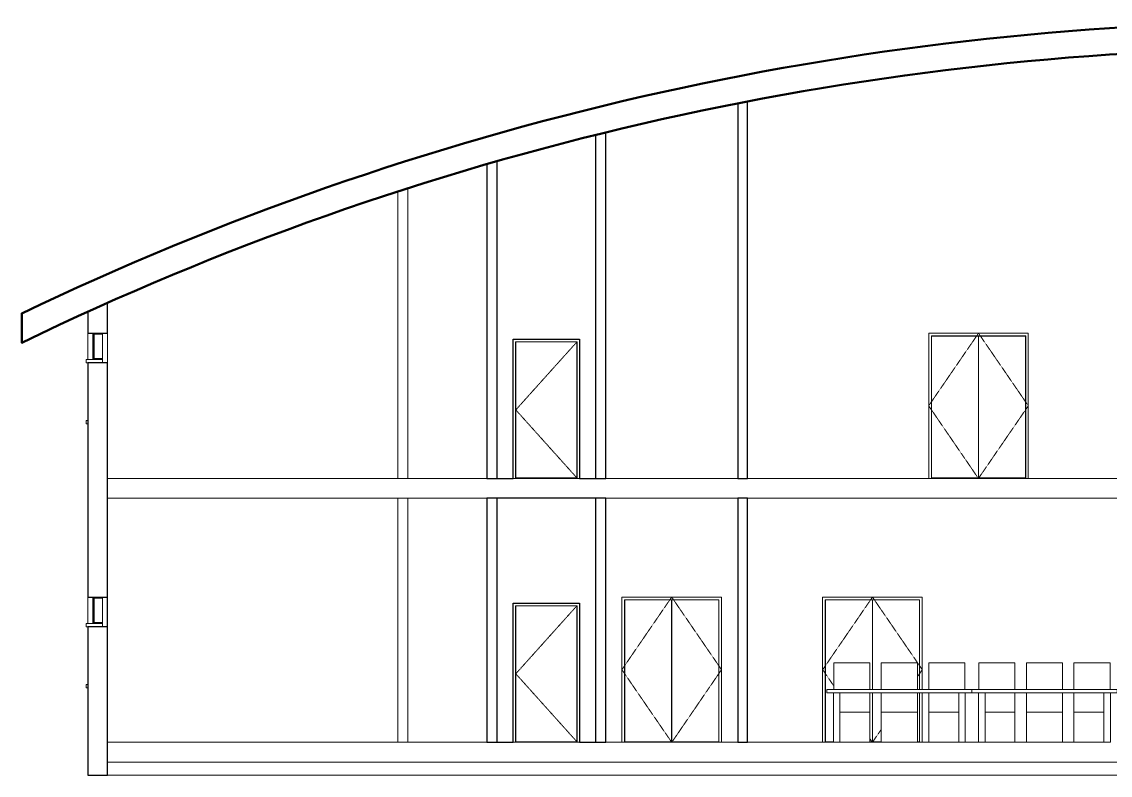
# Model space of a CAD drawing. Header units: millimetres. Extents: x -8421 to 22904, y -500 to 10921.
# Drawn here: x -8421 to 8075, y -500 to 10921 of the extents above; entities that cross this region are included whole.
import ezdxf

# ---------------------------------------------------------------- set-up
doc = ezdxf.new("R2010")
doc.units = ezdxf.units.MM
doc.linetypes.add('Elevation Swing', pattern=[3, 2, -1])
for name, color, linetype, lineweight in [('A-G22-M-FloorOutline', 6, 'Continuous', 15), ('A-G24-M-Roofs', 4, 'Continuous', 15), ('A-G25-M-Walls', 250, 'Continuous', 15), ('A-G252-M-WallsInterior', 7, 'Continuous', 15), ('A-G321-M-WindowCills', 3, 'Continuous', 15), ('A-G321-M-Windows', 6, 'Continuous', 15), ('A-G322-M-DoorFrames', 1, 'Continuous', 15), ('A-G322-M-Doors', 1, 'Continuous', 15), ('A-G4-M-FFE', 5, 'Continuous', 15)]:
    doc.layers.add(name, color=color, linetype=linetype, lineweight=lineweight)

# ---------------------------------------------------------------- blocks, each defined once
blk = doc.blocks.new('Curtain Wall Panel - Plain - Curtain Wall Panel - Plain-238387-Section 2')
at = {"layer": 'A-G321-M-Windows', "lineweight": 20}
for p, q in [((-7196, 2200), (-7346, 2200)), ((-7346, 2200), (-7346, 2185)), ((-7346, 2185), (-7196, 2185)), ((-7196, 2185), (-7196, 2200)), ((-7196, 1815), (-7346, 1815)), ((-7346, 1815), (-7346, 1800)), ((-7196, 1800), (-7196, 1815)), ((-7346, 1800), (-7196, 1800))]:
    blk.add_line(p, q, dxfattribs=at)
at = {"layer": 'A-G321-M-Windows', "lineweight": 25}
for p, q in [((-7326, 2185), (-7346, 2185)), ((-7346, 2185), (-7346, 1815)), ((-7326, 1815), (-7326, 2185)), ((-7346, 1815), (-7326, 1815))]:
    blk.add_line(p, q, dxfattribs=at)
at = {"layer": 'A-G321-M-Windows'}
blk.add_line((-7196, 1815), (-7196, 2185), dxfattribs=at)
blk = doc.blocks.new('Rectangular Mullion - 50 x 250mm-238265-Section 2')
at = {"layer": 'A-G321-M-WindowCills', "lineweight": 20}
for p, q in [((-7196, 1800), (-7446, 1800)), ((-7446, 1800), (-7446, 1750)), ((-7446, 1750), (-7196, 1750)), ((-7196, 1750), (-7196, 1800))]:
    blk.add_line(p, q, dxfattribs=at)
blk = doc.blocks.new('Rectangular Mullion - 50 x 250mm-250306-Section 2')
at = {"layer": 'A-G321-M-WindowCills'}
for p, q in [((-7421, 875), (-7446, 875)), ((-7446, 875), (-7446, 825)), ((-7446, 825), (-7421, 825))]:
    blk.add_line(p, q, dxfattribs=at)
blk = doc.blocks.new('Concept Dbl Door - 1510 x 2200mm-254057-Section 2')
at = {"layer": 'A-G322-M-DoorFrames'}
for p, q in [((674, 2200), (674, 0)), ((2184, 2200), (674, 2200)), ((714, 0), (714, 2160)), ((714, 2160), (2144, 2160)), ((2144, 2160), (2144, 0)), ((2184, 0), (2184, 2200))]:
    blk.add_line(p, q, dxfattribs=at)
at = {"layer": 'A-G322-M-Doors', "linetype": 'Elevation Swing'}
for p, q in [((1429, 2200), (674, 1100)), ((1429, 2200), (2184, 1100)), ((674, 1100), (1429, 0)), ((2184, 1100), (1431, 0))]:
    blk.add_line(p, q, dxfattribs=at)
at = {"layer": 'A-G322-M-Doors'}
for p, q in [((1427, 2157), (717, 2157)), ((717, 2157), (717, 6)), ((1427, 6), (1427, 2157)), ((2141, 2157), (1430, 2157)), ((1430, 2157), (1430, 6)), ((2141, 6), (2141, 2157)), ((717, 6), (1427, 6)), ((1430, 6), (2141, 6))]:
    blk.add_line(p, q, dxfattribs=at)
blk = doc.blocks.new('Concept Sgl Door - 1010 x 2110mm-241319-Section 2')
at = {"layer": 'A-G322-M-DoorFrames', "lineweight": 20}
for p, q in [((34, 2110), (-976, 2110)), ((-976, 2110), (-976, 0)), ((-936, 0), (-936, 2070)), ((-936, 2070), (-6, 2070)), ((-6, 2070), (-6, 0)), ((34, 0), (34, 2110)), ((-976, 0), (-936, 0)), ((-6, 0), (34, 0))]:
    blk.add_line(p, q, dxfattribs=at)
at = {"layer": 'A-G322-M-Doors', "linetype": 'Elevation Swing'}
for p, q in [((-8, 2068), (-934, 1038)), ((-934, 1038), (-8, 8))]:
    blk.add_line(p, q, dxfattribs=at)
at = {"layer": 'A-G322-M-Doors'}
for p, q in [((-8, 2068), (-934, 2068)), ((-934, 2068), (-934, 8)), ((-8, 8), (-8, 2068)), ((-934, 8), (-8, 8))]:
    blk.add_line(p, q, dxfattribs=at)
blk = doc.blocks.new('Concept Dbl Door - 1510 x 2200mm-240964-Section 2')
at = {"layer": 'A-G322-M-DoorFrames'}
for p, q in [((5227, 2200), (3717, 2200)), ((3717, 2200), (3717, 0)), ((3757, 0), (3757, 2160)), ((3757, 2160), (5187, 2160)), ((5187, 2160), (5187, 800)), ((5227, 800), (5227, 2200)), ((5187, 750), (5187, 0)), ((5227, 0), (5227, 750))]:
    blk.add_line(p, q, dxfattribs=at)
at = {"layer": 'A-G322-M-Doors', "linetype": 'Elevation Swing'}
for p, q in [((4472, 2200), (3717, 1100)), ((4472, 2200), (5227, 1100)), ((3717, 1100), (3886, 853)), ((5227, 1100), (5152, 991)), ((4606, 196), (4472, 0)), ((4432, 55), (4470, 0))]:
    blk.add_line(p, q, dxfattribs=at)
at = {"layer": 'A-G322-M-Doors'}
for p, q in [((4470, 2157), (3760, 2157)), ((3760, 2157), (3760, 6)), ((4470, 800), (4470, 2157)), ((5184, 2157), (4473, 2157)), ((4473, 2157), (4473, 800)), ((5184, 800), (5184, 2157)), ((4470, 6), (4470, 750)), ((4473, 750), (4473, 6)), ((5184, 6), (5184, 750)), ((3760, 6), (3879, 6)), ((4432, 6), (4470, 6)), ((4473, 6), (4606, 6)), ((5152, 6), (5184, 6))]:
    blk.add_line(p, q, dxfattribs=at)
blk = doc.blocks.new('Concept Table - Grade 1 - Conference Table-246450-Section 2')
at = {"layer": 'A-G4-M-FFE', "lineweight": 5}
for p, q in [((5979, 800), (8179, 800)), ((5979, 800), (5979, 750)), ((8179, 750), (5979, 750)), ((6079, 750), (6079, 0)), ((6179, 0), (6179, 750)), ((7979, 750), (7979, 0)), ((8079, 0), (8079, 750)), ((8179, 800), (8179, 750)), ((6179, 0), (6079, 0)), ((8079, 0), (7979, 0))]:
    blk.add_line(p, q, dxfattribs=at)
blk = doc.blocks.new('Concept Chair - Grade 1 - Concept Chair - Grade 1-244362-Section 2')
at = {"layer": 'A-G4-M-FFE'}
for p, q in [((3886, 800), (3886, 1206)), ((4432, 1206), (3886, 1206)), ((4432, 1206), (4432, 800)), ((4432, 750), (4432, 457)), ((4432, 457), (3979, 457)), ((4432, 457), (4432, 0))]:
    blk.add_line(p, q, dxfattribs=at)
blk = doc.blocks.new('Concept Chair - Grade 1 - Concept Chair - Grade 1-V7-Section 2')
at = {"layer": 'A-G4-M-FFE'}
for p, q in [((4606, 800), (4606, 1206)), ((5152, 1206), (4606, 1206)), ((5152, 1206), (5152, 800)), ((4606, 457), (4606, 750)), ((5152, 750), (5152, 457)), ((4606, 0), (4606, 457)), ((5152, 457), (4606, 457)), ((5152, 457), (5152, 0))]:
    blk.add_line(p, q, dxfattribs=at)
blk = doc.blocks.new('Concept Chair - Grade 1 - Concept Chair - Grade 1-V8-Section 2')
at = {"layer": 'A-G4-M-FFE'}
for p, q in [((5326, 800), (5326, 1206)), ((5872, 1206), (5326, 1206)), ((5872, 1206), (5872, 800)), ((5326, 457), (5326, 750)), ((5326, 0), (5326, 457)), ((5779, 457), (5326, 457))]:
    blk.add_line(p, q, dxfattribs=at)
blk = doc.blocks.new('Concept Chair - Grade 1 - Concept Chair - Grade 1-246901-Section 2')
at = {"layer": 'A-G4-M-FFE'}
for p, q in [((7526, 800), (7526, 1206)), ((8072, 1206), (7526, 1206)), ((8072, 1206), (8072, 800)), ((7526, 457), (7526, 750)), ((7526, 0), (7526, 457)), ((7979, 457), (7526, 457))]:
    blk.add_line(p, q, dxfattribs=at)
blk = doc.blocks.new('Concept Chair - Grade 1 - Concept Chair - Grade 1-V9-Section 2')
at = {"layer": 'A-G4-M-FFE'}
for p, q in [((6806, 800), (6806, 1206)), ((7352, 1206), (6806, 1206)), ((7352, 1206), (7352, 800)), ((6806, 457), (6806, 750)), ((7352, 750), (7352, 457)), ((6806, 0), (6806, 457)), ((7352, 457), (6806, 457)), ((7352, 457), (7352, 0))]:
    blk.add_line(p, q, dxfattribs=at)
blk = doc.blocks.new('Concept Chair - Grade 1 - Concept Chair - Grade 1-V10-Section 2')
at = {"layer": 'A-G4-M-FFE'}
for p, q in [((6086, 800), (6086, 1206)), ((6632, 1206), (6086, 1206)), ((6632, 1206), (6632, 800)), ((6632, 750), (6632, 457)), ((6632, 457), (6179, 457)), ((6632, 457), (6632, 0))]:
    blk.add_line(p, q, dxfattribs=at)
blk = doc.blocks.new('Concept Dbl Door - 1510 x 2200mm-V35-Section 2')
at = {"layer": 'A-G322-M-DoorFrames'}
for p, q in [((6834, 6200), (5324, 6200)), ((5324, 6200), (5324, 4000)), ((5364, 4000), (5364, 6160)), ((5364, 6160), (6794, 6160)), ((6794, 6160), (6794, 4000)), ((6834, 4000), (6834, 6200))]:
    blk.add_line(p, q, dxfattribs=at)
at = {"layer": 'A-G322-M-Doors', "linetype": 'Elevation Swing'}
for p, q in [((6079, 6200), (5324, 5100)), ((6079, 6200), (6834, 5100)), ((5324, 5100), (6077, 4000)), ((6834, 5100), (6079, 4000))]:
    blk.add_line(p, q, dxfattribs=at)
at = {"layer": 'A-G322-M-Doors'}
for p, q in [((6077, 6157), (5367, 6157)), ((5367, 6157), (5367, 4006)), ((6077, 4006), (6077, 6157)), ((6791, 6157), (6080, 6157)), ((6080, 6157), (6080, 4006)), ((6791, 4006), (6791, 6157)), ((5367, 4006), (6077, 4006)), ((6080, 4006), (6791, 4006))]:
    blk.add_line(p, q, dxfattribs=at)

msp = doc.modelspace()

# ---------------------------------------------------------------- linework, layer by layer
at = {"layer": 'A-G22-M-FloorOutline', "lineweight": 18}
for p, q in [((14338, 4000), (-7121, 4000)), ((-7121, 3700), (16055, 3700)), ((3879, 0), (-7121, 0)), ((5779, 0), (3979, 0)), ((6079, 0), (5879, 0)), ((7979, 0), (6179, 0)), ((-7121, -300), (22579, -300))]:
    msp.add_line(p, q, dxfattribs=at)
at = {"layer": 'A-G24-M-Roofs', "lineweight": 50}
msp.add_lwpolyline([(10879, 10921, 0.111471), (-8421, 6500), (-8421, 6056, -0.112555), (10879, 10521)], format="xyb", close=True, dxfattribs=at)
at = {"layer": 'A-G25-M-Walls'}
for p, q in [((-1613, 8693), (-1651, 8682)), ((-2285, 8488), (-2346, 8469)), ((-2947, 8276), (-3037, 8246)), ((-3608, 8052), (-3725, 8011)), ((-4267, 7817), (-4408, 7765)), ((-4926, 7570), (-5088, 7508)), ((-5590, 7309), (-5763, 7239)), ((-6273, 7028), (-6434, 6960)), ((-7421, 5800), (-7421, 6200)), ((-7121, 6200), (-7121, 5750)), ((-7421, 1800), (-7421, 2200)), ((674, 0), (674, 2200)), ((674, 2200), (2184, 2200)), ((2184, 2200), (2184, 0)), ((-7121, -500), (22579, -500))]:
    msp.add_line(p, q, dxfattribs=at)
at = {"layer": 'A-G25-M-Walls', "lineweight": 25}
for p, q in [((-7121, 6200), (-7121, 6661)), ((-7421, 6526), (-7421, 6200)), ((-7421, 6200), (-7121, 6200)), ((-7121, 5750), (-7421, 5750)), ((-7421, 5750), (-7421, 2200)), ((-7121, -500), (-7121, 5750)), ((-7421, 2200), (-7121, 2200)), ((-7121, 1750), (-7421, 1750)), ((-7421, 1750), (-7421, -500)), ((-7421, -500), (-7121, -500))]:
    msp.add_line(p, q, dxfattribs=at)
msp.add_arc((11022, -34036), 44558, 114.0275, 114.4506, dxfattribs=at)
at = {"layer": 'A-G252-M-WallsInterior', "lineweight": 25}
for p, q in [((2429, 9685), (2429, 4000)), ((2579, 4000), (2579, 9714)), ((429, 4000), (429, 9244)), ((279, 4000), (279, 9207)), ((-1371, 8764), (-1371, 4000)), ((-1221, 8807), (-1221, 4000)), ((-976, 4000), (-976, 6110)), ((-976, 6110), (34, 6110)), ((34, 6110), (34, 4000)), ((-1371, 4000), (-976, 4000)), ((34, 4000), (429, 4000)), ((2429, 4000), (2579, 4000)), ((429, 3700), (-1371, 3700)), ((-1371, 3700), (-1371, 0)), ((-1221, 3700), (-1221, 0)), ((279, 0), (279, 3700)), ((429, 0), (429, 3700)), ((2429, 3700), (2429, 0)), ((2579, 3700), (2429, 3700)), ((2579, 0), (2579, 3700)), ((-976, 0), (-976, 2110)), ((-976, 2110), (34, 2110)), ((34, 2110), (34, 0)), ((-1371, 0), (-976, 0)), ((34, 0), (429, 0)), ((2429, 0), (2579, 0))]:
    msp.add_line(p, q, dxfattribs=at)
at = {"layer": 'A-G252-M-WallsInterior'}
for p, q in [((-1458, 8738), (-1693, 8669)), ((-2122, 8539), (-2375, 8460)), ((-2838, 8311), (-3124, 8217)), ((-2721, 4000), (-2721, 8348)), ((-2571, 8396), (-2571, 4000)), ((-3512, 8085), (-3801, 7984)), ((-4183, 7847), (-4471, 7742)), ((-4853, 7598), (-5135, 7489)), ((-5524, 7336), (-5795, 7226)), ((-6201, 7059), (-6449, 6954)), ((-6913, 6753), (-7099, 6671)), ((5324, 4000), (5324, 6200)), ((5324, 6200), (6834, 6200)), ((6834, 6200), (6834, 4000)), ((-2721, 0), (-2721, 3700)), ((-2571, 3700), (-2571, 0)), ((3717, 0), (3717, 2200)), ((3717, 2200), (5227, 2200)), ((5227, 2200), (5227, 800)), ((5227, 750), (5227, 0))]:
    msp.add_line(p, q, dxfattribs=at)
for start, end in [(93.835, 94.2633), (95.696, 96.1277), (94.7654, 95.1959), (97.5583, 97.9899), (96.6269, 97.059), (99.4227, 99.8509), (98.4901, 98.9205), (100.3563, 100.7811), (101.3801, 101.7846), (102.3027, 102.7033), (103.2293, 103.6211)]:
    msp.add_arc((11022, -34036), 44558, start, end, dxfattribs=at)
at = {"layer": 'A-G252-M-WallsInterior', "lineweight": 25}
for start, end in [(100.9225, 101.119), (103.7528, 103.9514), (103.9514, 105.9479), (105.9479, 106.1486)]:
    msp.add_arc((11022, -34036), 44558, start, end, dxfattribs=at)

# ---------------------------------------------------------------- block references
at = {"layer": 'A-G321-M-WindowCills'}
for name, p in [('Rectangular Mullion - 50 x 250mm-238265-Section 2', (0, 4000)), ('Rectangular Mullion - 50 x 250mm-250306-Section 2', (0, 4000)), ('Rectangular Mullion - 50 x 250mm-238265-Section 2', (0, 0)), ('Rectangular Mullion - 50 x 250mm-250306-Section 2', (0, 0))]:
    msp.add_blockref(name, p, dxfattribs=at)
at = {"layer": 'A-G321-M-Windows'}
for p in [(0, 4000), (0, 0)]:
    msp.add_blockref('Curtain Wall Panel - Plain - Curtain Wall Panel - Plain-238387-Section 2', p, dxfattribs=at)
at = {"layer": 'A-G322-M-Doors'}
for name, p in [('Concept Sgl Door - 1010 x 2110mm-241319-Section 2', (0, 4000)), ('Concept Dbl Door - 1510 x 2200mm-V35-Section 2', (0, 0)), ('Concept Dbl Door - 1510 x 2200mm-254057-Section 2', (0, 0)), ('Concept Dbl Door - 1510 x 2200mm-240964-Section 2', (0, 0)), ('Concept Sgl Door - 1010 x 2110mm-241319-Section 2', (0, 0))]:
    msp.add_blockref(name, p, dxfattribs=at)
at = {"layer": 'A-G4-M-FFE'}
for name, p in [('Concept Chair - Grade 1 - Concept Chair - Grade 1-244362-Section 2', (0, 0)), ('Concept Chair - Grade 1 - Concept Chair - Grade 1-V7-Section 2', (0, 0)), ('Concept Chair - Grade 1 - Concept Chair - Grade 1-V8-Section 2', (0, 0)), ('Concept Chair - Grade 1 - Concept Chair - Grade 1-V10-Section 2', (0, 0)), ('Concept Chair - Grade 1 - Concept Chair - Grade 1-V9-Section 2', (0, 0)), ('Concept Chair - Grade 1 - Concept Chair - Grade 1-246901-Section 2', (0, 0)), ('Concept Table - Grade 1 - Conference Table-246450-Section 2', (-2200, 0)), ('Concept Table - Grade 1 - Conference Table-246450-Section 2', (0, 0))]:
    msp.add_blockref(name, p, dxfattribs=at)

doc.saveas('drawing.dxf')
